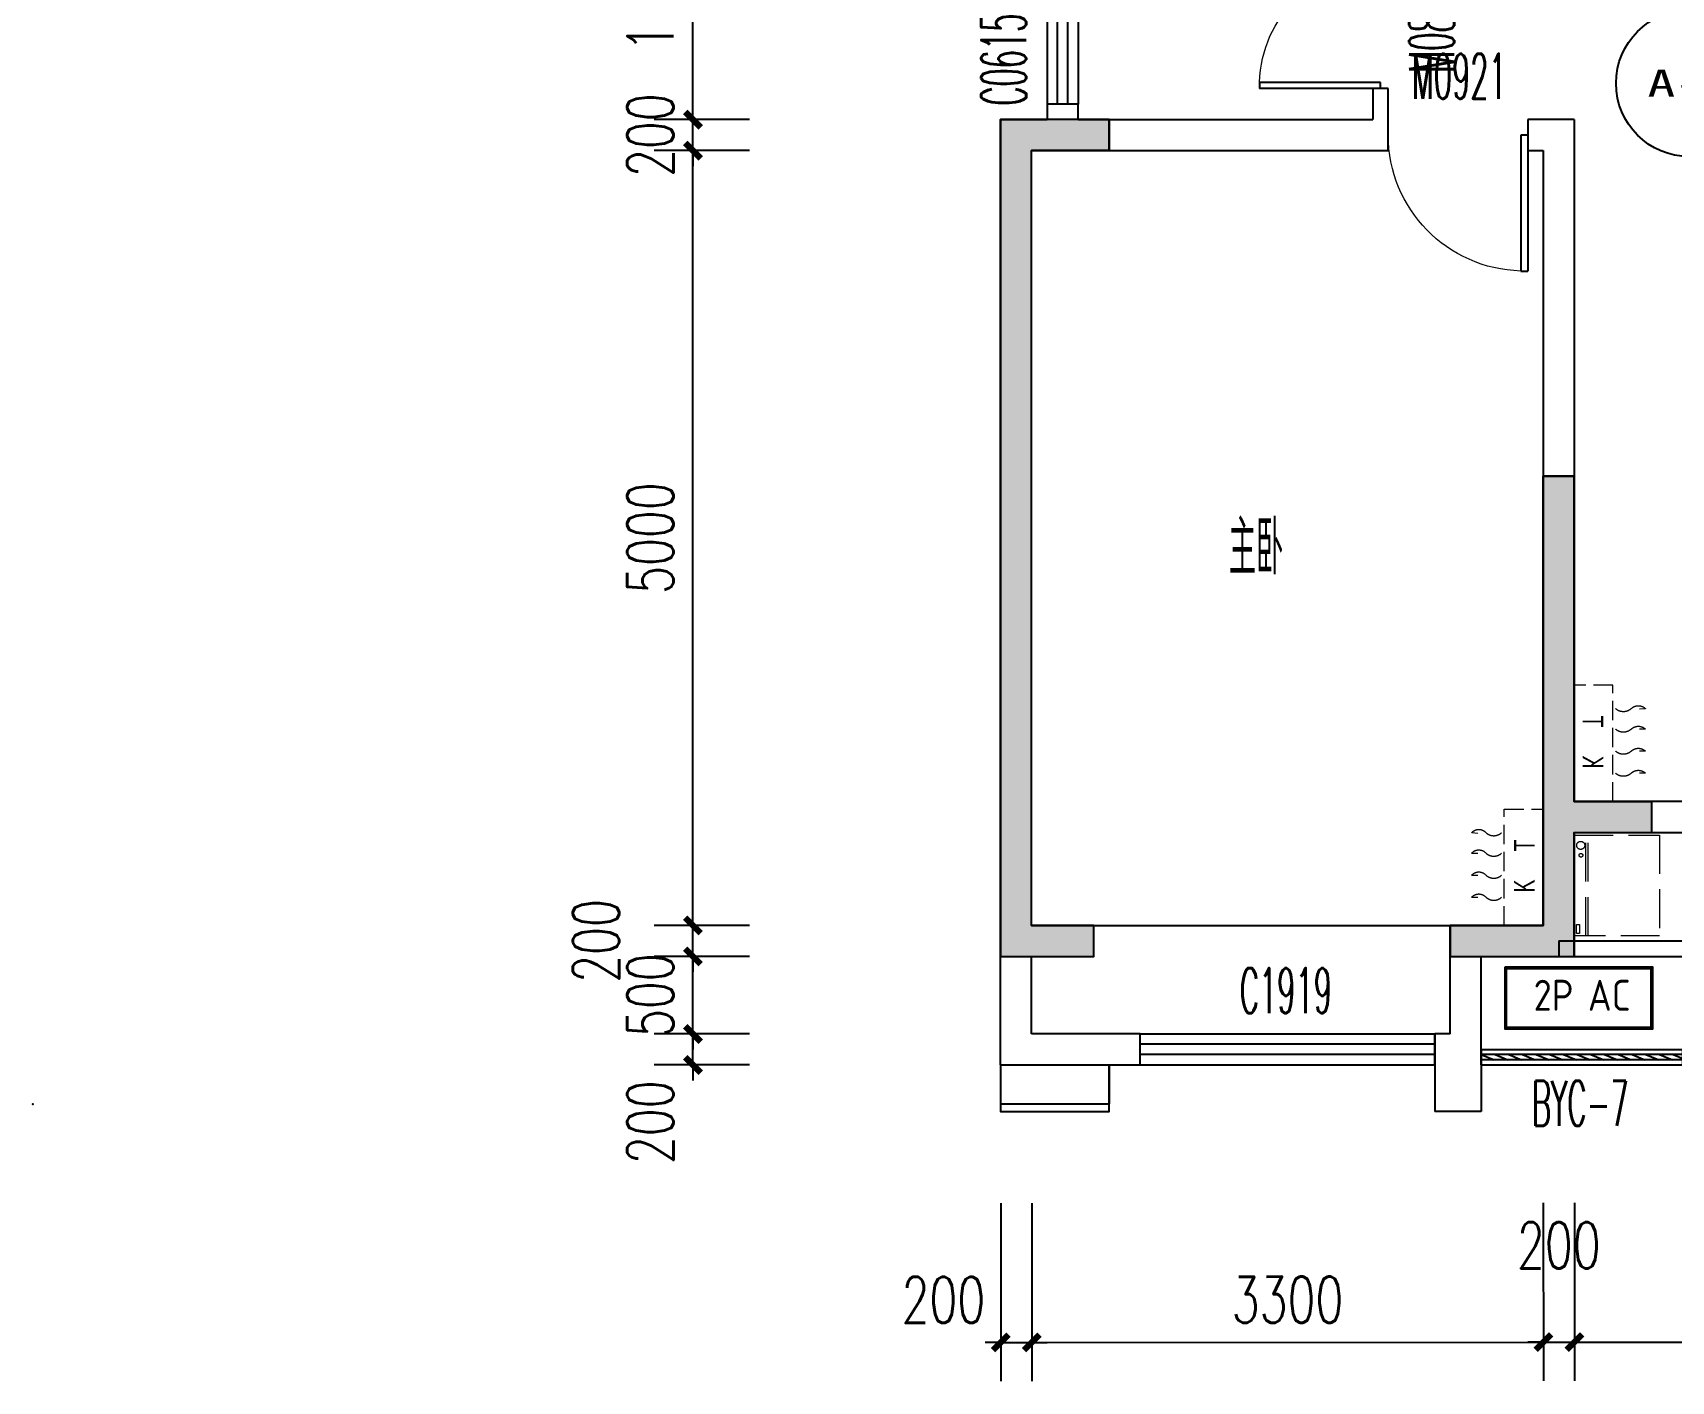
# Model space of a CAD drawing. Extents: x 136784 to 158171, y 80410 to 641535.
# Drawn here: x 142089 to 152656, y 80410 to 89111 of the extents above; entities that cross this region are included whole.
import ezdxf
from ezdxf.enums import TextEntityAlignment as Align

# ---------------------------------------------------------------- set-up
doc = ezdxf.new("R2010")
doc.units = 0
doc.header["$LTSCALE"] = 1000
doc.header["$MEASUREMENT"] = 0
for name, pattern in [('1-4-RI-7F$0$DASH', [0.35, 0.25, -0.1]), ('5、6、7#楼参照$0$DASH', [0.35, 0.25, -0.1]), ('DASH', [0.35, 0.25, -0.1]), ('DOTE', [2.4200000000000004, 2, -0.2, 0.02, -0.2])]:
    doc.linetypes.add(name, pattern=pattern)
doc.layers.add('0A-O-EQPM', color=215, linetype='Continuous', lineweight=5)
doc.layers.add('家具图层', color=253, linetype='Continuous', lineweight=5)
for name, color, linetype in [('DOTE', 251, 'DOTE'), ('PUB_DIM', 3, 'Continuous'), ('PUB_TEXT', 7, 'Continuous'), ('text', 7, 'Continuous'), ('WALL', 2, 'Continuous'), ('WINDOW', 4, 'Continuous'), ('WINDOW_TEXT', 7, 'Continuous'), ('剪力墙', 30, 'Continuous'), ('看线', 8, 'Continuous'), ('空调机', 3, 'Continuous'), ('空调板', 6, 'Continuous'), ('面积相关', 1, 'Continuous')]:
    doc.layers.add(name, color=color, linetype=linetype)
doc.styles.add('5、6、7#楼参照$0$CTDI-ST', font='', dxfattribs={"width": 0.7})
doc.styles.add('_TCH_DIM', font='SIMPLEX', dxfattribs={"bigfont": 'GBCBIG'})
doc.styles.add('_TCH_DIM_T3', font='SIMPLEX', dxfattribs={"width": 0.7058823529411765, "bigfont": 'GBCBIG'})
doc.styles.add('_TCH_WINDOW', font='ROMANS', dxfattribs={"width": 0.7, "height": 3.5, "bigfont": 'GBHZFS'})
doc.styles.get("Standard").update_dxf_attribs({"font": 'gbenor.shx', "bigfont": 'gbcbig.shx'})
doc.styles.add('图签', font='simhei_1.ttf', dxfattribs={"width": 1.05})
doc.styles.get('5、6、7#楼参照$0$CTDI-ST').set_extended_font_data('RS_Song')
doc.dimstyles.new('_TCH_ARCH&&100', dxfattribs={"dimtxt": 297.5, "dimasz": 100, "dimexe": 250, "dimexo": 300, "dimgap": 126.25, "dimtad": 1, "dimdec": 0, "dimzin": 0, "dimdsep": 46, "dimtxsty": '_TCH_DIM_T3', "dimblk": 'ARCHTICK', "dimcen": 0.09, "dimclrt": 7, "dimazin": 2, "dimtfac": 1, "dimtdec": 0, "dimtix": 1, "dimtmove": 2, "dimatfit": 3, "dimfxl": 1, "dimtolj": 1, "dimtzin": 0, "dimarcsym": 0})

# ---------------------------------------------------------------- blocks, each defined once
blk = doc.blocks.new('5、6、7#楼参照$0$A$C73415A09')
for p, q in [((181.8906872010164, 210.9518781134517), (181.890687201474, 171.6856042698688)), ((181.8906872010164, 210.9518781134517), (181.8906872009741, 192.1248778016826)), ((324.1148351028045, 210.9518781139616), (324.1148351032621, 171.6856042703787)), ((324.1148351028045, 210.9518781139616), (324.1148351027622, 192.1248778021925)), ((466.3389830047494, 210.9518781129888), (466.3389830050485, 171.6856042705592)), ((466.3389830047494, 210.9518781129888), (466.3389830048779, 192.1248778023713)), ((598.8180739190859, 210.6392672788345), (594.7111660425948, 171.5883573123035))]:
    blk.add_line(p, q)
at = {"linetype": '5、6、7#楼参照$0$DASH', "ltscale": 0.5}
blk.add_lwpolyline([(750, -1.164153e-10), (750, -250.0000000001164), (0, -250), (0, 0), (750, -1.164153e-10)], dxfattribs=at)
at = {"linetype": '1-4-RI-7F$0$DASH', "ltscale": 150}
for centre, radius, start, end in [((236.9795879252378, 68.03182811217312), 74.37824072402488, 137.7875680211325, 222.2124319731816), ((135.5517864768675, 164.4785281125786), 65.62824072418942, 314.9170004977431, 45.08299950068405), ((379.2037358270259, 68.031828112683), 74.37824072402488, 137.7875680211322, 222.2124319731821), ((277.7759343786556, 164.4785281130885), 65.62824072418942, 314.9170004977436, 45.08299950068359), ((521.427883728814, 68.03182811319289), 74.37824072402488, 137.7875680211322, 222.2124319731821), ((420.0000822804437, 164.4785281135983), 65.62824072418942, 314.9170004977436, 45.08299950068359), ((653.5955576813486, 68.031828112717), 74.37824072402488, 137.7875680211322, 222.2124319731821), ((552.1677562329785, 164.4785281131224), 65.62824072418942, 314.9170004977436, 45.08299950068359)]:
    blk.add_arc(centre, radius, start, end, dxfattribs=at)
at = {"style": '5、6、7#楼参照$0$CTDI-ST', "width": 0.7}
for s, p in [('K', (213.0896390406415, -194.8092025063233)), ('T', (477.730989251612, -194.8092025063233))]:
    blk.add_text(s, height=132.9113924050633, dxfattribs=at).set_placement(p)
blk = doc.blocks.new('2')
at = {"layer": '空调板'}
for points in [[(-117298.5, -117663.5), (-117298.5, -118059.5), (-116343.5, -118059.5), (-116343.5, -117663.5)], [(-117288.5, -117673.5), (-117288.5, -118049.5), (-116353.5, -118049.5), (-116353.5, -117673.5)]]:
    blk.add_lwpolyline(points, close=True, dxfattribs=at)
for s, p in [('2P', (-117112, -117944)), ('AC', (-116762, -117944))]:
    blk.add_text(s, height=200, dxfattribs=at).set_placement(p)
blk = doc.blocks.new('洗衣机')
at = {"layer": '家具图层', "linetype": 'DASH'}
for p, q in [((50170.20214649073, -32954.5000000012), (50170.20214649073, -32304.5000000012)), ((50170.20214649073, -32304.5000000012), (50720.20214649073, -32304.5000000012)), ((50630.20214649073, -32304.5000000012), (50630.20214649073, -32954.5000000012)), ((50645.20214649073, -32304.5000000012), (50645.20214649073, -32954.5000000012)), ((50686.17970863674, -32378.44872766926), (50686.17970863674, -32318.49029983029)), ((50686.17970863674, -32318.49029983029), (50706.44488989004, -32318.49029983029)), ((50706.44488989004, -32318.49029983029), (50706.44488989004, -32378.44872766926)), ((50720.20214649073, -32304.5000000012), (50720.20214649073, -32954.5000000012)), ((50706.44488989004, -32378.44872766926), (50686.17970863674, -32378.44872766926)), ((50170.20214649073, -32954.5000000012), (50170.20214649073, -32954.5000000012)), ((50720.20214649073, -32954.5000000012), (50170.20214649073, -32954.5000000012))]:
    blk.add_line(p, q, dxfattribs=at)
for centre, radius in [((50678.9421439034, -32888.19929470305), 25.98198539688474), ((50677.49463095674, -32824.24363834149), 11.99168556779296)]:
    blk.add_circle(centre, radius, dxfattribs=at)
blk = doc.blocks.new('$TCHSYS$WIN2D')
for p, q in [((-0.5, 0.5), (0.5, 0.5)), ((-0.5, 0.5), (-0.4999999999999999, -0.5)), ((0.5, 0.5), (0.4999999999999998, -0.5)), ((0.5, 0.1666666666666666), (-0.5, 0.1666666666666666)), ((0.5, -0.1666666666666667), (-0.5, -0.1666666666666667)), ((-0.4999999999999999, -0.5), (0.5, -0.5))]:
    blk.add_line(p, q)
blk = doc.blocks.new('$DorLib2D$00000001')
for p, q in [((0.45, 0.9750000000000001), (0.5000000000000002, 0.9750000000000001)), ((0.45, 0), (0.45, 0.9750000000000001)), ((0.5, 0), (0.5, 0.9750000000000001)), ((0.5, 0), (0.45, 0))]:
    blk.add_line(p, q)
at = {"lineweight": 13}
blk.add_arc((0.475, 0), 0.975, 91.4692835813538, 180, dxfattribs=at)
blk = doc.blocks.new('$WINLIB2D$00000039')
at = {"color": 0}
for points in [[(-0.4999999999983409, 0.5000000000445652), (-0.4999999999999964, -0.4999999999999716)], [(0.5000000000016591, 0.4999999999536158), (-0.4999999999983409, 0.5000000000445652)], [(0.4999999999983338, -0.5000000000463842), (0.4999999999999609, 0.4999999999999432)], [(-0.499999999999428, 0.1666666667124446), (0.500000000000572, 0.1666666666205998)], [(-0.3838834764901549, -0.166666666632409), (-0.4479860405916831, 0.1666666667079113)], [(-0.3158924398378069, -0.166666666637866), (-0.3799950039392748, 0.1666666667006353)], [(-0.2479014031851996, -0.166666666645142), (-0.3120039672867243, 0.1666666666951784)], [(-0.1799103665328481, -0.1666666666505989), (-0.2440129306343159, 0.1666666666887977)], [(-0.1119193298802692, -0.1666666666569512), (-0.1760218939817904, 0.1666666666824455)], [(-0.04392829322788927, -0.1666666666633319), (-0.1080308573293216, 0.1666666666760648)], [(0.02406274342471804, -0.1666666666696841), (-0.04003982067680312, 0.1666666666697125)], [(0.09205378007703402, -0.1666666666751411), (0.02795121597557682, 0.1666666666642556)], [(0.1600448167296129, -0.1666666666815217), (0.0959422526280953, 0.1666666666578749)], [(0.2280358533819644, -0.166666666687874), (0.163933289280525, 0.1666666666505989)], [(0.2960268900345753, -0.1666666666942547), (0.231924325933047, 0.1666666666460657)], [(0.3640179266869801, -0.1666666667006069), (0.2999153625854838, 0.166666666639685)], [(0.4320089633395341, -0.1666666667060639), (0.3679063992380058, 0.166666666632409)], [(0.4999999999916831, -0.1666666667115209), (0.4358974358904746, 0.1666666666260568)], [(-0.4518745131427302, -0.1666666666260284), (-0.5000000000072298, 0.08358586507802102)], [(-0.500000000000572, -0.1666666666214951), (0.499999999999428, -0.1666666667124446)], [(0.4999999999983338, -0.5000000000463842), (-0.5000000000016662, -0.4999999999554348)]]:
    blk.add_lwpolyline(points, dxfattribs=at)
blk = doc.blocks.new('_ArchTick')
at = {"color": 0, "linetype": 'ByBlock', "const_width": 0.4}
blk.add_lwpolyline([(-0.5, -0.5), (0.5, 0.5)], dxfattribs=at)
blk = doc.blocks.new('*D30')
at = {"layer": 'Defpoints', "color": 0}
for p in [(146346.7099247575, 82651.15977006998), (147012.5142662572, 82651.15977006998), (147012.5142662572, 82451.16233092113)]:
    blk.add_point(p, dxfattribs=at)
at = {"layer": 'PUB_DIM', "color": 0, "lineweight": -2}
for p, q in [((146346.7099247575, 82651.15977006998), (146346.7099247575, 82751.15977006998)), ((146712.5142662572, 82651.15977006998), (146096.7099247575, 82651.15977006998)), ((146346.7099247575, 82451.16233092113), (146346.7099247575, 82651.15977006998)), ((146712.5142662572, 82451.16233092113), (146096.7099247575, 82451.16233092113)), ((146346.7099247575, 82451.16233092113), (146346.7099247575, 82351.16233092113))]:
    blk.add_line(p, q, dxfattribs=at)
at = {"layer": 'PUB_DIM', "color": 0, "lineweight": -2, "xscale": 100, "yscale": 100, "zscale": 100}
for p, rotation in [((146346.7099247575, 82651.15977006998), 270), ((146346.7099247575, 82451.16233092113), 90)]:
    blk.add_blockref('_ArchTick', p, dxfattribs=dict(at, rotation=rotation))
at = {"layer": 'PUB_DIM', "color": 7, "insert": (146071.7099247575, 82081.16233092113), "char_height": 297.5, "attachment_point": 5, "rotation": 90, "style": '_TCH_DIM_T3'}
blk.add_mtext('\\A1;200', dxfattribs=at)
blk = doc.blocks.new('*D31')
at = {"layer": 'Defpoints', "color": 0}
for p in [(146346.7099247575, 83151.00145623891), (147012.5142662572, 83151.00145623891), (147012.5142662572, 82651.15977006998)]:
    blk.add_point(p, dxfattribs=at)
at = {"layer": 'PUB_DIM', "color": 0, "lineweight": -2}
for p, q in [((146346.7099247575, 83151.00145623891), (146346.7099247575, 83251.00145623891)), ((146712.5142662572, 83151.00145623891), (146096.7099247575, 83151.00145623891)), ((146346.7099247575, 82651.15977006998), (146346.7099247575, 83151.00145623891)), ((146712.5142662572, 82651.15977006998), (146096.7099247575, 82651.15977006998)), ((146346.7099247575, 82651.15977006998), (146346.7099247575, 82551.15977006998))]:
    blk.add_line(p, q, dxfattribs=at)
at = {"layer": 'PUB_DIM', "color": 0, "lineweight": -2, "xscale": 100, "yscale": 100, "zscale": 100}
for p, rotation in [((146346.7099247575, 83151.00145623891), 270), ((146346.7099247575, 82651.15977006998), 90)]:
    blk.add_blockref('_ArchTick', p, dxfattribs=dict(at, rotation=rotation))
at = {"layer": 'PUB_DIM', "color": 7, "insert": (146071.7099247575, 82901.08061315447), "char_height": 297.5, "attachment_point": 5, "rotation": 90, "style": '_TCH_DIM_T3'}
blk.add_mtext('\\A1;500', dxfattribs=at)
blk = doc.blocks.new('*D32')
at = {"layer": 'Defpoints', "color": 0}
for p in [(146346.7099247575, 83350.64595487907), (147012.5142662572, 83350.64595487907), (147012.5142662572, 83151.00145623891)]:
    blk.add_point(p, dxfattribs=at)
at = {"layer": 'PUB_DIM', "color": 0, "lineweight": -2}
for p, q in [((146346.7099247575, 83350.64595487907), (146346.7099247575, 83450.64595487907)), ((146712.5142662572, 83350.64595487907), (146096.7099247575, 83350.64595487907)), ((146346.7099247575, 83151.00145623891), (146346.7099247575, 83350.64595487907)), ((146712.5142662572, 83151.00145623891), (146096.7099247575, 83151.00145623891)), ((146346.7099247575, 83151.00145623891), (146346.7099247575, 83051.00145623891))]:
    blk.add_line(p, q, dxfattribs=at)
at = {"layer": 'PUB_DIM', "color": 0, "lineweight": -2, "xscale": 100, "yscale": 100, "zscale": 100}
for p, rotation in [((146346.7099247575, 83350.64595487907), 270), ((146346.7099247575, 83151.00145623891), 90)]:
    blk.add_blockref('_ArchTick', p, dxfattribs=dict(at, rotation=rotation))
at = {"layer": 'PUB_DIM', "color": 7, "insert": (145721.7099247575, 83250.82370555899), "char_height": 297.5, "attachment_point": 5, "rotation": 90, "style": '_TCH_DIM_T3'}
blk.add_mtext('\\A1;200', dxfattribs=at)
blk = doc.blocks.new('*D33')
at = {"layer": 'Defpoints', "color": 0}
for p in [(146346.7099247575, 88350.6195834822), (147012.5142662572, 88350.6195834822), (147012.5142662572, 83350.64595487907)]:
    blk.add_point(p, dxfattribs=at)
at = {"layer": 'PUB_DIM', "color": 0, "lineweight": -2}
for p, q in [((146712.5142662572, 88350.6195834822), (146096.7099247575, 88350.6195834822)), ((146346.7099247575, 83350.64595487907), (146346.7099247575, 88350.6195834822)), ((146712.5142662572, 83350.64595487907), (146096.7099247575, 83350.64595487907))]:
    blk.add_line(p, q, dxfattribs=at)
at = {"layer": 'PUB_DIM', "color": 0, "lineweight": -2, "xscale": 100, "yscale": 100, "zscale": 100}
for p, rotation in [((146346.7099247575, 88350.6195834822), 90), ((146346.7099247575, 83350.64595487907), 270)]:
    blk.add_blockref('_ArchTick', p, dxfattribs=dict(at, rotation=rotation))
at = {"layer": 'PUB_DIM', "color": 7, "insert": (146071.7099247575, 85850.63276918065), "char_height": 297.5, "attachment_point": 5, "rotation": 90, "style": '_TCH_DIM_T3'}
blk.add_mtext('\\A1;5000', dxfattribs=at)
blk = doc.blocks.new('*D34')
at = {"layer": 'Defpoints', "color": 0}
for p in [(146346.7099247575, 88550.61958348223), (147012.5142662572, 88550.61958348223), (147012.5142662572, 88350.6195834822)]:
    blk.add_point(p, dxfattribs=at)
at = {"layer": 'PUB_DIM', "color": 0, "lineweight": -2}
for p, q in [((146346.7099247575, 88550.61958348223), (146346.7099247575, 88650.61958348223)), ((146712.5142662572, 88550.61958348223), (146096.7099247575, 88550.61958348223)), ((146346.7099247575, 88350.6195834822), (146346.7099247575, 88550.61958348223)), ((146712.5142662572, 88350.6195834822), (146096.7099247575, 88350.6195834822)), ((146346.7099247575, 88350.6195834822), (146346.7099247575, 88250.6195834822))]:
    blk.add_line(p, q, dxfattribs=at)
at = {"layer": 'PUB_DIM', "color": 0, "lineweight": -2, "xscale": 100, "yscale": 100, "zscale": 100}
for p, rotation in [((146346.7099247575, 88550.61958348223), 270), ((146346.7099247575, 88350.6195834822), 90)]:
    blk.add_blockref('_ArchTick', p, dxfattribs=dict(at, rotation=rotation))
at = {"layer": 'PUB_DIM', "color": 7, "insert": (146071.7099247575, 88450.61958348223), "char_height": 297.5, "attachment_point": 5, "rotation": 90, "style": '_TCH_DIM_T3'}
blk.add_mtext('\\A1;200', dxfattribs=at)
blk = doc.blocks.new('*D35')
at = {"layer": 'Defpoints', "color": 0}
for p in [(146346.7099247575, 90150.65816825381), (147012.5142662572, 90150.65816825381), (147012.5142662572, 88550.61958348223)]:
    blk.add_point(p, dxfattribs=at)
at = {"layer": 'PUB_DIM', "color": 0, "lineweight": -2}
for p, q in [((146712.5142662572, 90150.65816825381), (146096.7099247575, 90150.65816825381)), ((146346.7099247575, 88550.61958348223), (146346.7099247575, 90150.65816825381)), ((146712.5142662572, 88550.61958348223), (146096.7099247575, 88550.61958348223))]:
    blk.add_line(p, q, dxfattribs=at)
at = {"layer": 'PUB_DIM', "color": 0, "lineweight": -2, "xscale": 100, "yscale": 100, "zscale": 100}
for p, rotation in [((146346.7099247575, 90150.65816825381), 90), ((146346.7099247575, 88550.61958348223), 270)]:
    blk.add_blockref('_ArchTick', p, dxfattribs=dict(at, rotation=rotation))
at = {"layer": 'PUB_DIM', "color": 7, "insert": (146071.7099247575, 89350.63887586804), "char_height": 297.5, "attachment_point": 5, "rotation": 90, "style": '_TCH_DIM_T3'}
blk.add_mtext('\\A1;1600', dxfattribs=at)
blk = doc.blocks.new('*D39')
at = {"layer": 'Defpoints', "color": 0}
for p in [(148331.305479609, 81858.53758294659), (148531.4241316933, 81858.65616493193), (148532.1342832435, 80660.20624366598)]:
    blk.add_point(p, dxfattribs=at)
at = {"layer": 'PUB_DIM', "color": 0, "lineweight": -2}
for p, q in [((148331.4832470933, 81558.5376356154), (148332.1637707294, 80410.0877055713)), ((148531.6018991777, 81558.65621760074), (148532.2824228138, 80410.20628755665)), ((148332.0156311591, 80660.08766168063), (148232.0156487154, 80660.0284058525)), ((148332.0156311591, 80660.08766168063), (148532.1342832435, 80660.20624366598)), ((148532.1342832435, 80660.20624366598), (148632.1342656873, 80660.2654994941))]:
    blk.add_line(p, q, dxfattribs=at)
at = {"layer": 'PUB_DIM', "color": 0, "lineweight": -2, "xscale": 100, "yscale": 100, "zscale": 100}
for p, rotation in [((148332.0156311591, 80660.08766168063), 0.03395109061743895), ((148532.1342832435, 80660.20624366598), 180.0339510906174)]:
    blk.add_blockref('_ArchTick', p, dxfattribs=dict(at, rotation=rotation))
at = {"layer": 'PUB_DIM', "color": 7, "insert": (147961.85274259, 80934.86836683683), "char_height": 297.5, "attachment_point": 5, "rotation": 0.033951090617409946, "style": '_TCH_DIM_T3'}
blk.add_mtext('\\A1;200', dxfattribs=at)
blk = doc.blocks.new('*D40')
at = {"layer": 'Defpoints', "color": 0}
for p in [(148531.4241316933, 81858.65616493192), (151830.9388432479, 81860.61132004167), (151831.6489947981, 80662.16139877573)]:
    blk.add_point(p, dxfattribs=at)
at = {"layer": 'PUB_DIM', "color": 0, "lineweight": -2}
for p, q in [((148531.6018991777, 81558.65621760073), (148532.2824228138, 80410.20628755665)), ((151831.1166107322, 81560.61137271048), (151831.7971343684, 80412.1614426664)), ((148532.1342832435, 80660.20624366598), (151831.6489947981, 80662.16139877573))]:
    blk.add_line(p, q, dxfattribs=at)
at = {"layer": 'PUB_DIM', "color": 0, "lineweight": -2, "xscale": 100, "yscale": 100, "zscale": 100}
for p, rotation in [((148532.1342832435, 80660.20624366598), 180.0339510906191), ((151831.6489947981, 80662.16139877573), 0.033951090619102)]:
    blk.add_blockref('_ArchTick', p, dxfattribs=dict(at, rotation=rotation))
at = {"layer": 'PUB_DIM', "color": 7, "insert": (150181.7286854935, 80936.18377294112), "char_height": 297.5, "attachment_point": 5, "rotation": 0.033951090619102, "style": '_TCH_DIM_T3'}
blk.add_mtext('\\A1;3300', dxfattribs=at)
blk = doc.blocks.new('*D41')
at = {"layer": 'Defpoints', "color": 0}
for p in [(151830.9388432478, 81860.61132004167), (152031.3044587828, 81860.7300483673), (152032.014610333, 80662.28012710134)]:
    blk.add_point(p, dxfattribs=at)
at = {"layer": 'PUB_DIM', "color": 0, "lineweight": -2}
for p, q in [((151831.1166107322, 81560.61137271048), (151831.7971343684, 80412.1614426664)), ((152031.4822262672, 81560.73010103611), (152032.1627499034, 80412.28017099202)), ((151831.648994798, 80662.16139877573), (151731.6490123543, 80662.10214294761)), ((151831.648994798, 80662.16139877573), (152032.014610333, 80662.28012710134)), ((152032.014610333, 80662.28012710134), (152132.0145927768, 80662.33938292948))]:
    blk.add_line(p, q, dxfattribs=at)
at = {"layer": 'PUB_DIM', "color": 0, "lineweight": -2, "xscale": 100, "yscale": 100, "zscale": 100}
for p, rotation in [((151831.648994798, 80662.16139877573), 0.03395109062015678), ((152032.014610333, 80662.28012710134), 180.0339510906202)]:
    blk.add_blockref('_ArchTick', p, dxfattribs=dict(at, rotation=rotation))
at = {"layer": 'PUB_DIM', "color": 7, "insert": (151930.9614538153, 81287.2203569328), "char_height": 297.5, "attachment_point": 5, "rotation": 0.03395109062018339, "style": '_TCH_DIM_T3'}
blk.add_mtext('\\A1;200', dxfattribs=at)
blk = doc.blocks.new('*D42')
at = {"layer": 'Defpoints', "color": 0}
for p in [(152031.3044587829, 81860.7300483673), (155431.7772282365, 81862.74502702082), (155432.4873797868, 80664.29510575486)]:
    blk.add_point(p, dxfattribs=at)
at = {"layer": 'PUB_DIM', "color": 0, "lineweight": -2}
for p, q in [((152031.4822262673, 81560.73010103611), (152032.1627499034, 80412.28017099202)), ((155431.9549957209, 81562.74507968963), (155432.6355193571, 80414.29514964554)), ((152032.0146103331, 80662.28012710134), (155432.4873797868, 80664.29510575486))]:
    blk.add_line(p, q, dxfattribs=at)
at = {"layer": 'PUB_DIM', "color": 0, "lineweight": -2, "xscale": 100, "yscale": 100, "zscale": 100}
for p, rotation in [((152032.0146103331, 80662.28012710134), 180.033951090619), ((155432.4873797868, 80664.29510575486), 0.0339510906189875)]:
    blk.add_blockref('_ArchTick', p, dxfattribs=dict(at, rotation=rotation))
at = {"layer": 'PUB_DIM', "color": 7, "insert": (153732.0880415326, 80938.28756814837), "char_height": 297.5, "attachment_point": 5, "rotation": 0.0339510906189875, "style": '_TCH_DIM_T3'}
blk.add_mtext('\\A1;3400', dxfattribs=at)

msp = doc.modelspace()

# ---------------------------------------------------------------- hatches: boundary and pattern name
h = msp.add_hatch(color=232)
h.paths.add_polyline_path([(155531.3054803844, 92150.97509326076), (155531.3054803844, 91950.97509326076), (153731.3054803844, 91950.97509326076), (153731.3054803844, 91450.97509326076), (153531.3054803844, 91450.97509326076), (153531.3054803844, 92150.97509326076)])
h.paths.add_polyline_path([(153531.3054803844, 89250.97509326076), (155631.3054803844, 89250.97509326076), (155631.3054803844, 83950.97509326076), (154931.3054803844, 83950.97509326076), (154931.3054803844, 84150.97509326076), (155431.3054796535, 84151.06734195718), (155431.3054803844, 89050.97509326076), (153531.305479894, 89051.04733723224)])
h.paths.add_polyline_path([(151231.3054761751, 83351.0015783076), (151231.3054796135, 83151.11566808491), (152031.3054796091, 83151.11566808305), (152031.3107297194, 83950.97509326076), (152531.3054803844, 83950.97509326076), (152531.3054803844, 84150.97509326076), (152031.3054796535, 84151.10766013793), (152031.3474725536, 86250.99955173535), (151831.3474725901, 86251.00336916116), (151829.3670734506, 83351.00158251857)])
edge = h.paths.add_edge_path()
edge.add_line((147431.3054799195, 90151.17467162281), (147231.3054803844, 90151.17467162281))
edge.add_line((147231.3054803844, 90151.17467162281), (147231.3316442996, 92151.17748738096))
edge.add_line((147231.3316442996, 92151.17748738096), (152031.3054803843, 92150.97509326076))
edge.add_line((152031.3054803844, 92150.97509326076), (152031.3054799708, 91250.98700797433))
edge.add_line((152031.3054799708, 91250.98700797433), (151831.3054799694, 91250.98700798323))
edge.add_line((151831.3054799694, 91250.98700798323), (151831.3054803844, 91950.97509326076))
edge.add_line((151831.3054803844, 91950.97509326076), (147431.3054800009, 91951.17487131819))
edge.add_line((147431.3054800009, 91951.17487131819), (147431.2807249555, 90151.17467196325))
edge.add_line((149031.3054803844, 88550.97509326076), (148331.3054803844, 88550.97509326076))
edge.add_line((148331.3054803844, 88550.97509326076), (148331.3057076837, 83151.00145623893))
edge.add_line((148331.3057076837, 83151.00145623893), (148931.3054845936, 83151.00148149452))
edge.add_line((148931.3054845936, 83151.00148149452), (148931.3054761751, 83351.00148149452))
edge.add_line((148931.3054761751, 83351.00148149452), (148531.3054803844, 83351.0014646576))
edge.add_line((148531.3054803844, 83351.0014646576), (148531.3054803844, 88350.97509326076))
edge.add_line((148531.3054803844, 88350.97509326076), (149031.3054803844, 88350.97509326076))
edge.add_line((149031.3054803844, 88350.97509326076), (149031.3057785606, 88551.16011050381))
h = msp.add_hatch(color=232)
h.paths.add_polyline_path([(152031.3054757336, 92150.61958348223), (147231.3316396489, 92150.82197760245), (147231.3054757336, 90150.81916184427), (147431.2807203048, 90150.81916184427), (147431.3054753501, 91950.81936153966), (151831.3054757336, 91950.61958348223), (151831.3054753187, 91250.63149820472), (152031.3054753201, 91250.6314981958)])
h.paths.add_polyline_path([(149031.3057736342, 88550.61958348223), (148331.3054757336, 88550.61958348221), (148331.3057030329, 83150.6459464604), (148931.3054799429, 83150.64597171597), (148931.3054715243, 83350.64597171599), (148531.3054757336, 83350.64595487907), (148531.3054757336, 88350.61958348223), (149031.3054757336, 88350.61958348221)])

# ---------------------------------------------------------------- linework, layer by layer
for points in [[(149031.3054803844, 88550.97509326076), (148331.3054803844, 88550.97509326076), (148331.3057076837, 83151.00145623893), (148931.3054845936, 83151.00148149452), (148931.3054761751, 83351.00148149452), (148531.3054803844, 83351.0014646576), (148531.3054803844, 88350.97509326076), (149031.3054803844, 88350.97509326076), (149031.3057785606, 88551.16011050381)], [(149031.3054757336, 88550.61958348223), (148331.3054757336, 88550.61958348223), (148331.3057030329, 83150.6459464604), (148931.3054799429, 83150.64597171599), (148931.3054715243, 83350.64597171599), (148531.3054757336, 83350.64595487907), (148531.3054757336, 88350.61958348223), (149031.3054757336, 88350.61958348223), (149031.3057739098, 88550.80460072529)], [(151231.3054761751, 83351.0015783076), (151231.3054796135, 83151.11566808491), (152031.3054796091, 83151.11566808305), (152031.3107297194, 83950.97509326076), (152531.3054803844, 83950.97509326076), (152531.3054803844, 84150.97509326076), (152031.3054796535, 84151.10766013793), (152031.3474725536, 86250.99955173535), (151831.3474725901, 86251.00336916116), (151829.3670734506, 83351.00158251857), (151231.3054761751, 83351.0015783076)]]:
    msp.add_lwpolyline(points)
at = {"layer": 'DOTE'}
msp.add_point((142088.7795215709, 82197.72898196246), dxfattribs=at)
at = {"layer": 'PUB_TEXT', "color": 6}
msp.add_circle((152772.6502747237, 88785.10224876236), 472.5, dxfattribs=at)
at = {"layer": 'WALL'}
for p, q in [((150831.3054798589, 88751.02755955074), (150731.3054798579, 88751.02755955516)), ((150731.3054798579, 88751.02755955516), (150731.3054798491, 88551.15757834865)), ((150831.3054798502, 88551.15742939725), (150831.3054798589, 88751.02755955074)), ((148831.3054798523, 88651.02826619087), (148631.3054798539, 88651.02826619975)), ((148631.3054798539, 88651.02826619975), (148631.3054798498, 88551.16072198286)), ((148831.3054798489, 88551.16040840492), (148831.3054798523, 88651.02826619087)), ((148331.3054798496, 88551.16121587076), (148631.3054798498, 88551.16072198286)), ((148331.3054795777, 82451.16233092113), (148331.3054798496, 88551.16121587076)), ((148831.3054798489, 88551.16040840492), (150731.3054798491, 88551.15757834865)), ((150831.3053152597, 88351.15742939856), (150831.3054798502, 88551.15742939725)), ((151731.3093249512, 88551.15594772808), (151731.3089956925, 88351.15594772855)), ((151831.3054798318, 88551.1557831041), (151731.3093249512, 88551.15594772808)), ((151831.3054798496, 88551.11704250643), (151831.3054798318, 88551.1557831041)), ((152031.3054798496, 88551.11704250195), (151831.3054798496, 88551.11704250643)), ((152031.3054798496, 88551.11704250195), (152031.3054798451, 88451.15561847595)), ((152031.3054798451, 88451.15561847595), (152031.3054796535, 84151.10766013793)), ((148531.3054798406, 88351.1608866161), (148731.3053152218, 88351.1605573555)), ((148531.3054796177, 83351.0014646576), (148531.3054798406, 88351.1608866161)), ((148731.3053309008, 88351.16055735547), (150831.3053309387, 88351.15742939853)), ((151731.3089956925, 88351.15594772855), (151831.3054798409, 88351.15578310477)), ((151831.3054798409, 88351.15578310477), (151831.3054796491, 84051.10884596407)), ((152734.4482341478, 84151.09932206848), (152031.3054796535, 84151.10766013793)), ((151831.3054796491, 84051.10884596407), (151831.3054796187, 83351.11566808299)), ((152031.3054796447, 83951.10766012393), (152734.4458624901, 83951.0993220821)), ((152031.3054796447, 83951.10766012393), (152031.3054796091, 83151.11566808305)), ((151231.3054796135, 83351.11566808491), (151331.3054796135, 83351.11566808491)), ((151231.3054796135, 83351.11566808491), (151231.3054796135, 83151.11566808491)), ((151331.3054796134, 83351.11566808491), (151831.3054796187, 83351.11566808299)), ((151931.3054796136, 83251.11566808514), (152831.3054796032, 83251.11566808636)), ((151931.3054796136, 83251.11566808514), (151931.3054796136, 83151.11566808514)), ((148531.3054795866, 82651.15977006996), (148531.3054796088, 83151.00146465746)), ((151231.3054795871, 82651.12519835634), (151231.3054796093, 83151.11566807315)), ((151231.3054796135, 83151.11566808491), (151231.3054796135, 83151.11566808491)), ((151431.3054795823, 82551.16105049133), (151431.3054796112, 83151.11566808299)), ((151431.3054796112, 83151.11566808299), (152031.3054796091, 83151.11566808305)), ((151931.3054796136, 83151.11566808514), (152831.3054796085, 83151.11566808636)), ((149231.3055959202, 82651.1508070316), (148531.3054795866, 82651.15977006996)), ((149231.3030350526, 82451.15080704822), (149231.3055959202, 82651.1508070316)), ((151131.3055957645, 82651.12647878868), (151131.3030348968, 82451.1264788053)), ((151231.3054795871, 82651.12519835634), (151131.3055957645, 82651.12647878868)), ((151431.3054790487, 82551.12529319522), (151431.3054790487, 82501.1229653148)), ((151431.3054790613, 82451.12296531547), (151431.3054790613, 82551.12296531431)), ((148331.3054795777, 82451.16233092113), (149231.3030350526, 82451.15080704822)), ((148331.3054776441, 82450.88304244485), (149031.3056141303, 82450.88305426933)), ((148331.3054776441, 82450.88304244485), (148331.3054818671, 82200.88304244485)), ((149031.3056141303, 82450.88305426933), (149031.3056183533, 82200.88305426933)), ((151131.3054790586, 82451.12647877366), (151131.3054790487, 82501.1229653148)), ((151131.3054790487, 82501.1229653148), (151131.3054790487, 82151.1252930795)), ((151431.3054790487, 82501.1229653148), (151431.3054790487, 82151.1252930795)), ((148331.3054818671, 82200.88304244485), (149031.3056183533, 82200.88305426933)), ((151431.3054790487, 82151.1252930795), (151131.3054790487, 82151.1252930795))]:
    msp.add_line(p, q, dxfattribs=at)
at = {"layer": '剪力墙'}
for p, q in [((149031.3054803844, 88550.97509326076), (148331.3054803844, 88550.97509326076)), ((148331.3054803844, 83151.00145623891), (148331.3054803844, 88550.97509326076)), ((149031.3054803844, 88550.97509326076), (149031.3054803844, 88350.97509326076)), ((149031.3054803844, 88350.97509326076), (148531.3054803844, 88350.97509326076)), ((148531.3054803844, 83351.0014646576), (148531.3054803844, 88350.97509326076)), ((151831.3054804026, 84050.97700197366), (151831.3474725901, 86251.00336916116)), ((151831.3474725901, 86251.00336916116), (152031.3474725536, 86250.99955173535)), ((152031.3073891155, 84150.97509326076), (152031.3474725536, 86250.99955173535)), ((152031.3073891155, 84150.97509326076), (152531.3054803844, 84150.97509326076)), ((152531.3054803844, 83950.97509326076), (152531.3054803844, 84150.97509326076)), ((151831.3422232368, 83351.00158251857), (151831.3054805221, 84050.96984406351)), ((152031.3527219069, 83151.00158251857), (152031.3107297194, 83950.97509326076)), ((152031.3107297194, 83950.97509326076), (152531.3054803844, 83950.97509326076)), ((148531.3054803844, 83351.0014646576), (148931.3054761751, 83351.00148149452)), ((148931.3054845936, 83151.00148149452), (148931.3054761751, 83351.00148149452)), ((151231.3054761751, 83351.0015783076), (151331.3474683626, 83351.00158251857)), ((151231.3054845936, 83151.0015783076), (151231.3054761751, 83351.0015783076)), ((151331.3474725719, 83351.00158251857), (151831.3422232368, 83351.00158251857)), ((148331.3054803844, 83151.00145623891), (148931.3054845936, 83151.00148149452)), ((151231.3054845936, 83151.0015783076), (152031.3527219069, 83151.00158251857))]:
    msp.add_line(p, q, dxfattribs=at)
at = {"layer": '看线'}
msp.add_lwpolyline([(148331.3054797556, 82450.85264232513), (148331.3054797556, 82150.85264232513), (149031.3054797556, 82150.85264232513), (149031.3057137149, 82450.8830533564)], dxfattribs=at)
at = {"layer": '面积相关', "color": 6}
msp.add_line((148531.3054796179, 83350.74508747054), (151231.3054796135, 83351.11566808491), dxfattribs=at)

# ---------------------------------------------------------------- block references
at = {"color": 4, "rotation": 180}
msp.add_blockref('洗衣机', (202751.5076261359, 50979.666045217), dxfattribs=at)
at = {"layer": '0A-O-EQPM', "xscale": -1, "rotation": 270.0031794530603}
msp.add_blockref('5、6、7#楼参照$0$A$C73415A09', (152279.7411806458, 84150.94308162844), dxfattribs=at)
at = {"layer": '0A-O-EQPM', "rotation": 89.99682054693973}
msp.add_blockref('5、6、7#楼参照$0$A$C73415A09', (151579.8213500457, 83351.01543029098), dxfattribs=at)
at = {"layer": 'WINDOW'}
ref = msp.add_blockref('$DorLib2D$00000001', (150781.3054798763, 89151.02755955173), dxfattribs=dict(at, xscale=800, yscale=-800, zscale=800, rotation=269.9999999974466))
ref.add_attrib('A', 'M0821', (151256.4505847538, 88853.76089286388), dxfattribs={"layer": 'WINDOW_TEXT', "height": 290.5, "rotation": 89.99999999744685, "style": '_TCH_WINDOW', "width": 0.4722891566265061})
at = {"layer": 'WINDOW', "color": 4}
ref = msp.add_blockref('$TCHSYS$WIN2D', (148731.3054798674, 88951.0282661946), dxfattribs=dict(at, xscale=600, yscale=200, zscale=600, rotation=269.9999999974473))
ref.add_attrib('A', 'C0615', (148496.6603749585, 88640.69493287176), dxfattribs={"layer": 'WINDOW_TEXT', "color": 4, "height": 290.5, "rotation": 89.9999999974468, "style": '_TCH_WINDOW', "width": 0.4722891566265061})
at = {"layer": 'WINDOW'}
ref = msp.add_blockref('$DorLib2D$00000001', (151281.3091603221, 88451.15668856044), dxfattribs=dict(at, xscale=899.9999999999973, yscale=-900, zscale=900, rotation=359.9999056743506))
ref.add_attrib('A', 'M0921', (150984.0428797364, 88685.6722483699), dxfattribs={"layer": 'WINDOW_TEXT', "height": 290.5, "rotation": 359.9999056743508, "style": '_TCH_WINDOW', "width": 0.4722891566265061})
ref = msp.add_blockref('$TCHSYS$WIN2D', (150181.3043154089, 82551.1386429185), dxfattribs=dict(at, xscale=-1900.000000000004, yscale=200, zscale=-1900, rotation=179.9992663654504))
ref.add_attrib('A', 'C1919', (149874.2406515777, 82785.6576451064), dxfattribs={"layer": 'WINDOW_TEXT', "height": 290.5, "rotation": 359.9992663654505, "style": '_TCH_WINDOW', "width": 0.4722891566265061})
ref = msp.add_blockref('$WINLIB2D$00000039', (152081.3054793196, 82501.1229653148), dxfattribs=dict(at, xscale=-1300, yscale=-100, zscale=-1300))
ref.add_attrib('A', 'BYC-7', (151757.9054793196, 82058.77566488428), dxfattribs={"layer": 'WINDOW_TEXT', "height": 290.5, "style": '_TCH_WINDOW', "width": 0.4722891566265061})
at = {"layer": '空调机'}
msp.add_blockref('2', (268880.8482453445, 200744.3991813141), dxfattribs=at)

# ---------------------------------------------------------------- texts
at = {"layer": 'PUB_TEXT', "color": 6, "style": '图签', "width": 1.436979166666597}
msp.add_text('A-2', height=174.0705762162041, dxfattribs=at).set_placement((152502.8408815886, 88698.06696065425), (153042.4596678588, 88698.06696065425), align=Align.FIT)
at = {"layer": 'text', "style": '_TCH_DIM', "width": 0.7}
msp.add_text('主卧', height=349.9999999999999, rotation=359.9999999990806, dxfattribs=at).set_placement((149801.8479086701, 85613.37970748739))

# ---------------------------------------------------------------- dimensions: what is measured, and where the dimension line sits
at = {"layer": 'PUB_DIM'}
for p1, p2, distance, picture, middle in [((147012.5142662572, 88550.61958348223), (147012.5142662572, 90150.65816825381), 665.8043414996937, '*D35', (146071.7099247575, 89350.63887586804)), ((147012.5142662572, 88350.6195834822), (147012.5142662572, 88550.61958348223), 665.8043414996937, '*D34', (146071.7099247575, 88450.61958348223)), ((147012.5142662572, 83350.64595487907), (147012.5142662572, 88350.6195834822), 665.8043414996937, '*D33', (146071.7099247575, 85850.63276918065)), ((147012.5142662572, 82651.15977006998), (147012.5142662572, 83151.00145623891), 665.8043414996937, '*D31', (146071.7099247575, 82901.08061315447)), ((148531.4241316933, 81858.65616493193), (151830.9388432479, 81860.61132004169), -1198.4501316690669, '*D40', (150181.7286854935, 80936.18377294112)), ((152031.3044587829, 81860.7300483673), (155431.7772282366, 81862.74502702082), -1198.450131669067, '*D42', (153732.0880415326, 80938.28756814837))]:
    dim = msp.add_aligned_dim(p1=p1, p2=p2, distance=distance, dimstyle='_TCH_ARCH&&100', dxfattribs=at)
    dim.commit()
    dim.dimension.update_dxf_attribs({"geometry": picture, "text_midpoint": middle})
for base, p1, p2, angle, picture, middle in [((146346.7099247575, 83350.64595487907), (147012.5142662572, 83151.00145623891), (147012.5142662572, 83350.64595487907), 90, '*D32', (145721.7099247575, 83250.82370555899)), ((146346.7099247575, 82651.15977006998), (147012.5142662572, 82451.16233092113), (147012.5142662572, 82651.15977006998), 90, '*D30', (146071.7099247575, 82081.16233092113)), ((148532.1342832435, 80660.20624366598), (148331.3054796089, 81858.53758294659), (148531.4241316933, 81858.65616493193), 0.033951090617420465, '*D39', (147961.85274259, 80934.86836683683)), ((152032.014610333, 80662.28012710134), (151830.9388432478, 81860.61132004169), (152031.3044587828, 81860.7300483673), 0.03395109062018846, '*D41', (151930.9614538153, 81287.2203569328))]:
    dim = msp.add_linear_dim(base=base, p1=p1, p2=p2, angle=angle, dimstyle='_TCH_ARCH&&100', dxfattribs=at)
    dim.commit()
    dim.dimension.update_dxf_attribs({"geometry": picture, "text_midpoint": middle, "dimtype": 129})

doc.saveas('drawing.dxf')
